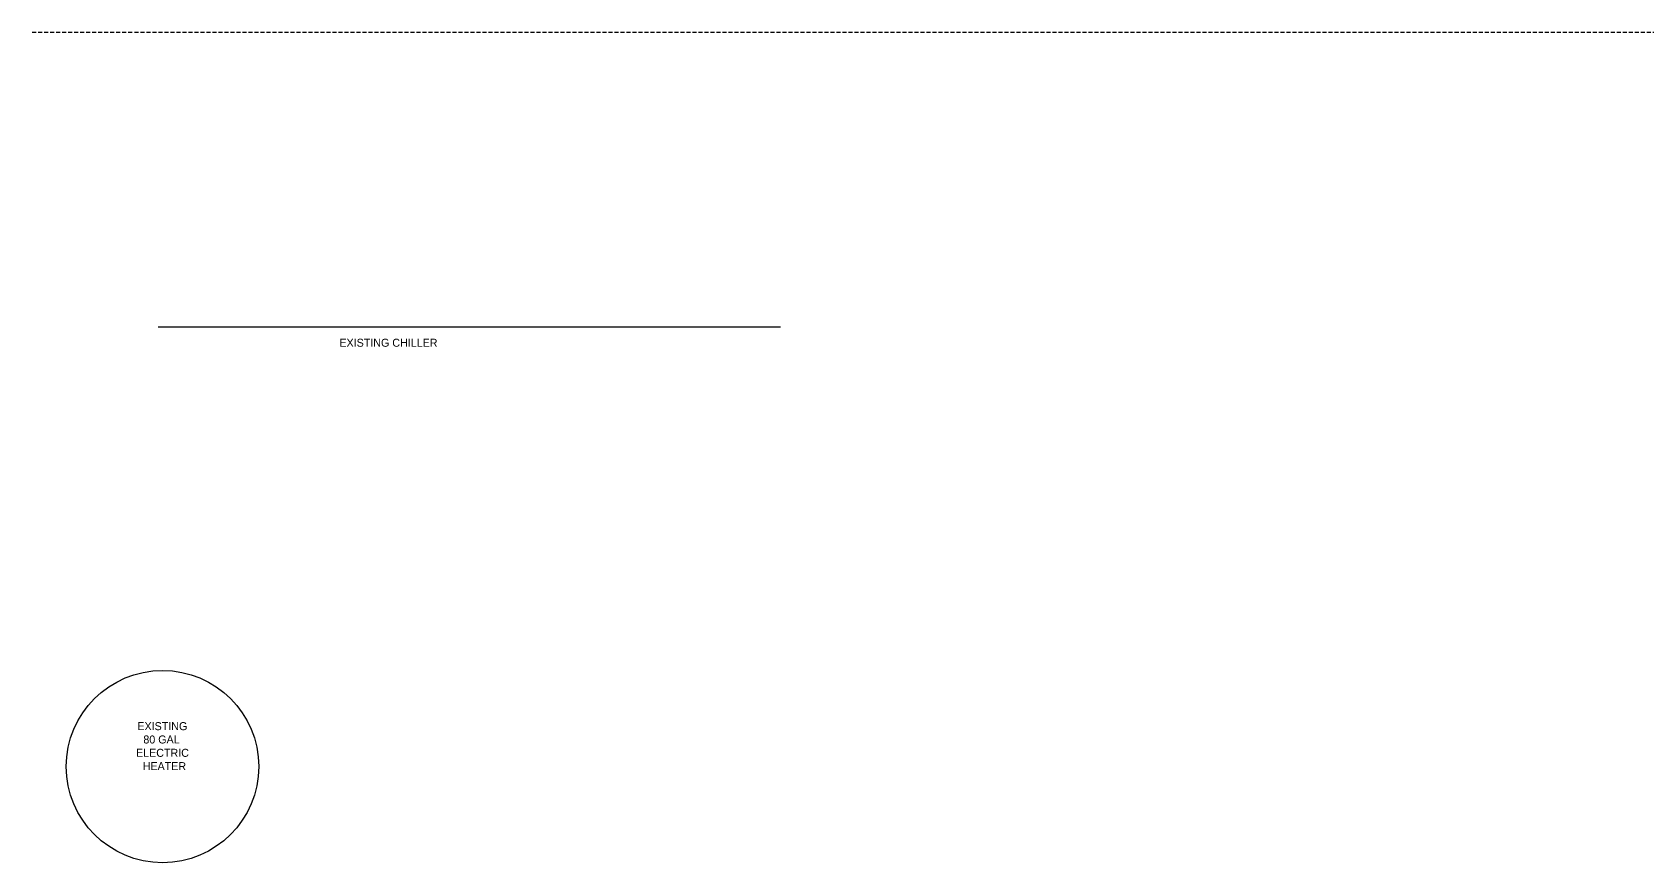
# Model space of a CAD drawing. Header units: inches. Extents: x -336 to 270, y -55 to 410.
# Drawn here: x -234.9 to -33, y 62 to 165.9 of the extents above; entities that cross this region are included whole.
import ezdxf

# ---------------------------------------------------------------- set-up
doc = ezdxf.new("R2010")
doc.units = ezdxf.units.IN
doc.header["$MEASUREMENT"] = 0
doc.linetypes.add('DASHED', pattern=[0.75, 0.5, -0.25])
for name, color, linetype in [('CONT', 1, 'CONTINUOUS'), ('DASH', 3, 'DASHED'), ('PLUMBING', 3, 'CONTINUOUS')]:
    doc.layers.add(name, color=color, linetype=linetype)

msp = doc.modelspace()

# ---------------------------------------------------------------- linework, layer by layer
at = {"layer": 'CONT'}
msp.add_line((-219.1349, 129.0221), (-141.3849, 129.0221), dxfattribs=at)
at = {"layer": 'DASH'}
msp.add_line((-234.875, 165.875), (263.75, 165.875), dxfattribs=at)
at = {"layer": 'PLUMBING'}
msp.add_circle((-218.6018, 74.0509), 12.0221, dxfattribs=at)

# ---------------------------------------------------------------- texts
at = {"layer": 'CONT', "insert": (-196.5, 127.5514), "char_height": 1, "attachment_point": 1}
msp.add_mtext_dynamic_manual_height_columns('EXISTING CHILLER', width=16.5, gutter_width=2.5, heights=[0], dxfattribs=at)
at = {"layer": 'PLUMBING', "insert": (-227.7348, 79.6044), "char_height": 1, "attachment_point": 1}
msp.add_mtext_dynamic_manual_height_columns('\\pi5.9874;EXISTING\\P\\pi6.7374;80 GAL\\P\\pi5.8207;ELECTRIC \\P\\pi6.654;HEATER', width=18.974747, gutter_width=2.5, heights=[0], dxfattribs=at)

doc.saveas('drawing.dxf')
